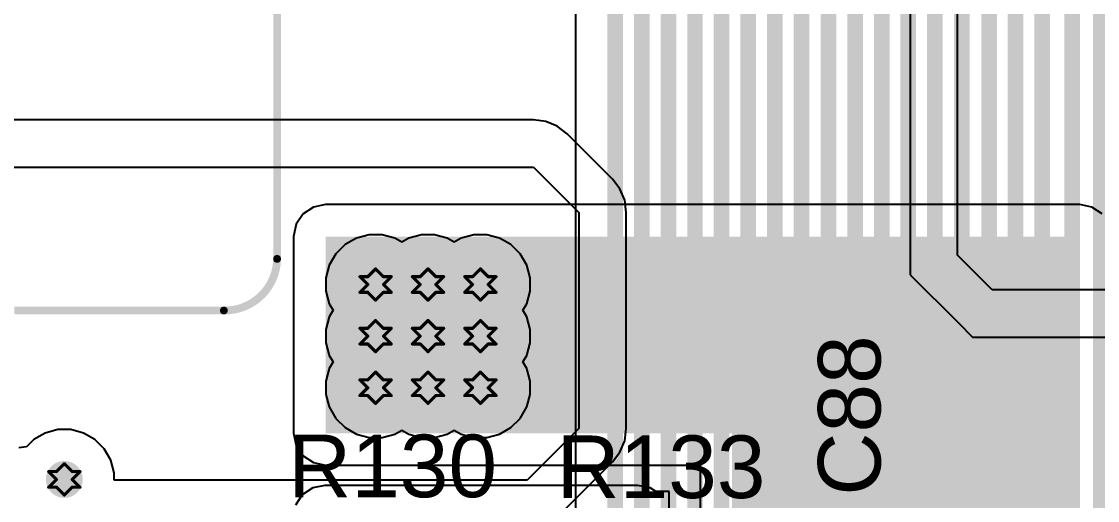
# Model space of a CAD drawing. Header units: inches. Extents: x -3 to 5437, y -3 to 5435.
# Drawn here: x 90.85 to 108.32, y 26.59 to 34.37 of the extents above; entities that cross this region are included whole.
import ezdxf

# ---------------------------------------------------------------- set-up
doc = ezdxf.new("R2010")
doc.units = ezdxf.units.IN
for name, color, linetype in [('Bottom Layer', 5, 'Continuous'), ('Bottom Solder', 6, 'Continuous'), ('Drill Drawing', 1, 'Continuous'), ('GND', 16, 'Continuous'), ('PWR', 76, 'Continuous'), ('Top Layer', 1, 'Continuous'), ('Top Overlay', 2, 'Continuous'), ('Top Solder', 216, 'Continuous'), ('Via Holes', 16, 'Continuous')]:
    doc.layers.add(name, color=color, linetype=linetype)
doc.styles.add('Arial', font='', dxfattribs={"height": 0.2})
doc.styles.get('Arial').set_extended_font_data('Arial')

# ---------------------------------------------------------------- blocks, each defined once
blk = doc.blocks.new('SLF12575T_221M1R3_PF_367')
at = {"layer": 'Top Overlay'}
for points in [[(-6.35, -2.057, 0.127, 0.127, 0), (-6.35, -5.461, 0.127, 0.127, 0)], [(-5.512, -6.325, 0.127, 0.127, -0.414214), (-6.35, -5.461, 0.127, 0.127, 0)], [(-5.512, -6.325, 0.127, 0.127, 0), (5.512, -6.325, 0.127, 0.127, 0)]]:
    blk.add_lwpolyline(points, format="xyseb", dxfattribs=at)
for points in [[(-6.382, -5.461, 0.0635, 0.0635, 1), (-6.318, -5.461, 0.0635, 0.0635, 1)], [(-6.382, -5.461, 0.0635, 0.0635, 1), (-6.318, -5.461, 0.0635, 0.0635, 1)], [(-5.544, -6.325, 0.0635, 0.0635, 1), (-5.48, -6.325, 0.0635, 0.0635, 1)], [(-5.544, -6.325, 0.0635, 0.0635, 1), (-5.48, -6.325, 0.0635, 0.0635, 1)]]:
    blk.add_lwpolyline(points, format="xyseb", close=True, dxfattribs=at)

msp = doc.modelspace()

# ---------------------------------------------------------------- hatches: boundary and pattern name
at = {"layer": 'Bottom Layer'}
h = msp.add_hatch(color=5, dxfattribs=at)
edge = h.paths.add_edge_path()
edge.add_arc((96.596, 30.099), 0.3, 0, 360)
h = msp.add_hatch(color=5, dxfattribs=at)
edge = h.paths.add_edge_path()
edge.add_arc((97.447, 30.099), 0.3, 0, 360)
h = msp.add_hatch(color=5, dxfattribs=at)
edge = h.paths.add_edge_path()
edge.add_arc((98.298, 30.099), 0.3, 0, 360)
h = msp.add_hatch(color=5, dxfattribs=at)
edge = h.paths.add_edge_path()
edge.add_arc((96.596, 29.261), 0.3, 0, 360)
h = msp.add_hatch(color=5, dxfattribs=at)
edge = h.paths.add_edge_path()
edge.add_arc((97.447, 29.261), 0.3, 0, 360)
h = msp.add_hatch(color=5, dxfattribs=at)
edge = h.paths.add_edge_path()
edge.add_arc((98.298, 29.261), 0.3, 0, 360)
h = msp.add_hatch(color=5, dxfattribs=at)
edge = h.paths.add_edge_path()
edge.add_arc((96.596, 28.423), 0.3, 0, 360)
h = msp.add_hatch(color=5, dxfattribs=at)
edge = h.paths.add_edge_path()
edge.add_arc((97.447, 28.423), 0.3, 0, 360)
h = msp.add_hatch(color=5, dxfattribs=at)
edge = h.paths.add_edge_path()
edge.add_arc((98.298, 28.423), 0.3, 0, 360)
h = msp.add_hatch(color=5, dxfattribs=at)
edge = h.paths.add_edge_path()
edge.add_arc((91.541, 26.935), 0.3, 0, 360)
at = {"layer": 'Bottom Solder'}
h = msp.add_hatch(color=6, dxfattribs=at)
edge = h.paths.add_edge_path()
edge.add_arc((96.596, 30.099), 0.15, 0, 360)
h = msp.add_hatch(color=6, dxfattribs=at)
edge = h.paths.add_edge_path()
edge.add_arc((97.447, 30.099), 0.15, 0, 360)
h = msp.add_hatch(color=6, dxfattribs=at)
edge = h.paths.add_edge_path()
edge.add_arc((98.298, 30.099), 0.15, 0, 360)
h = msp.add_hatch(color=6, dxfattribs=at)
edge = h.paths.add_edge_path()
edge.add_arc((96.596, 29.261), 0.15, 0, 360)
h = msp.add_hatch(color=6, dxfattribs=at)
edge = h.paths.add_edge_path()
edge.add_arc((97.447, 29.261), 0.15, 0, 360)
h = msp.add_hatch(color=6, dxfattribs=at)
edge = h.paths.add_edge_path()
edge.add_arc((98.298, 29.261), 0.15, 0, 360)
h = msp.add_hatch(color=6, dxfattribs=at)
edge = h.paths.add_edge_path()
edge.add_arc((96.596, 28.423), 0.15, 0, 360)
h = msp.add_hatch(color=6, dxfattribs=at)
edge = h.paths.add_edge_path()
edge.add_arc((97.447, 28.423), 0.15, 0, 360)
h = msp.add_hatch(color=6, dxfattribs=at)
edge = h.paths.add_edge_path()
edge.add_arc((98.298, 28.423), 0.15, 0, 360)
h = msp.add_hatch(color=6, dxfattribs=at)
edge = h.paths.add_edge_path()
edge.add_arc((91.541, 26.935), 0.15, 0, 360)
at = {"layer": 'GND'}
h = msp.add_hatch(color=16, dxfattribs=at)
edge = h.paths.add_edge_path()
edge.add_arc((96.596, 30.099), 0.3, 0, 360)
h = msp.add_hatch(color=16, dxfattribs=at)
edge = h.paths.add_edge_path()
edge.add_arc((97.447, 30.099), 0.3, 0, 360)
h = msp.add_hatch(color=16, dxfattribs=at)
edge = h.paths.add_edge_path()
edge.add_arc((98.298, 30.099), 0.3, 0, 360)
h = msp.add_hatch(color=16, dxfattribs=at)
edge = h.paths.add_edge_path()
edge.add_arc((96.596, 29.261), 0.3, 0, 360)
h = msp.add_hatch(color=16, dxfattribs=at)
edge = h.paths.add_edge_path()
edge.add_arc((97.447, 29.261), 0.3, 0, 360)
h = msp.add_hatch(color=16, dxfattribs=at)
edge = h.paths.add_edge_path()
edge.add_arc((98.298, 29.261), 0.3, 0, 360)
h = msp.add_hatch(color=16, dxfattribs=at)
edge = h.paths.add_edge_path()
edge.add_arc((96.596, 28.423), 0.3, 0, 360)
h = msp.add_hatch(color=16, dxfattribs=at)
edge = h.paths.add_edge_path()
edge.add_arc((97.447, 28.423), 0.3, 0, 360)
h = msp.add_hatch(color=16, dxfattribs=at)
edge = h.paths.add_edge_path()
edge.add_arc((98.298, 28.423), 0.3, 0, 360)
h = msp.add_hatch(color=16, dxfattribs=at)
edge = h.paths.add_edge_path()
edge.add_arc((91.541, 26.935), 0.3, 0, 360)
at = {"layer": 'PWR'}
h = msp.add_hatch(color=76, dxfattribs=at)
edge = h.paths.add_edge_path()
edge.add_arc((96.596, 30.099), 0.3, 0, 360)
h = msp.add_hatch(color=76, dxfattribs=at)
edge = h.paths.add_edge_path()
edge.add_arc((97.447, 30.099), 0.3, 0, 360)
h = msp.add_hatch(color=76, dxfattribs=at)
edge = h.paths.add_edge_path()
edge.add_arc((98.298, 30.099), 0.3, 0, 360)
h = msp.add_hatch(color=76, dxfattribs=at)
edge = h.paths.add_edge_path()
edge.add_arc((96.596, 29.261), 0.3, 0, 360)
h = msp.add_hatch(color=76, dxfattribs=at)
edge = h.paths.add_edge_path()
edge.add_arc((97.447, 29.261), 0.3, 0, 360)
h = msp.add_hatch(color=76, dxfattribs=at)
edge = h.paths.add_edge_path()
edge.add_arc((98.298, 29.261), 0.3, 0, 360)
h = msp.add_hatch(color=76, dxfattribs=at)
edge = h.paths.add_edge_path()
edge.add_arc((96.596, 28.423), 0.3, 0, 360)
h = msp.add_hatch(color=76, dxfattribs=at)
edge = h.paths.add_edge_path()
edge.add_arc((97.447, 28.423), 0.3, 0, 360)
h = msp.add_hatch(color=76, dxfattribs=at)
edge = h.paths.add_edge_path()
edge.add_arc((98.298, 28.423), 0.3, 0, 360)
h = msp.add_hatch(color=76, dxfattribs=at)
edge = h.paths.add_edge_path()
edge.add_arc((91.541, 26.935), 0.3, 0, 360)
at = {"layer": 'Top Layer'}
for points in [[(95.783, 27.685), (108.03, 27.685), (108.03, 30.878), (95.783, 30.878)], [(102.384, 21.901), (108.03, 21.901), (108.03, 30.878), (102.384, 30.878)]]:
    msp.add_hatch(color=1, dxfattribs=at).paths.add_polyline_path(points)
h = msp.add_hatch(color=1, dxfattribs=at)
edge = h.paths.add_edge_path()
edge.add_arc((96.596, 30.099), 0.3, 0, 360)
h = msp.add_hatch(color=1, dxfattribs=at)
edge = h.paths.add_edge_path()
edge.add_arc((97.447, 30.099), 0.3, 0, 360)
h = msp.add_hatch(color=1, dxfattribs=at)
edge = h.paths.add_edge_path()
edge.add_arc((98.298, 30.099), 0.3, 0, 360)
h = msp.add_hatch(color=1, dxfattribs=at)
edge = h.paths.add_edge_path()
edge.add_arc((96.596, 29.261), 0.3, 0, 360)
h = msp.add_hatch(color=1, dxfattribs=at)
edge = h.paths.add_edge_path()
edge.add_arc((97.447, 29.261), 0.3, 0, 360)
h = msp.add_hatch(color=1, dxfattribs=at)
edge = h.paths.add_edge_path()
edge.add_arc((98.298, 29.261), 0.3, 0, 360)
h = msp.add_hatch(color=1, dxfattribs=at)
edge = h.paths.add_edge_path()
edge.add_arc((96.596, 28.423), 0.3, 0, 360)
h = msp.add_hatch(color=1, dxfattribs=at)
edge = h.paths.add_edge_path()
edge.add_arc((97.447, 28.423), 0.3, 0, 360)
h = msp.add_hatch(color=1, dxfattribs=at)
edge = h.paths.add_edge_path()
edge.add_arc((98.298, 28.423), 0.3, 0, 360)
h = msp.add_hatch(color=1, dxfattribs=at)
edge = h.paths.add_edge_path()
edge.add_arc((91.541, 26.935), 0.3, 0, 360)
at = {"layer": 'Top Solder'}
h = msp.add_hatch(color=216, dxfattribs=at)
edge = h.paths.add_edge_path()
edge.add_arc((96.596, 30.099), 0.15, 0, 360)
h = msp.add_hatch(color=216, dxfattribs=at)
edge = h.paths.add_edge_path()
edge.add_arc((97.447, 30.099), 0.15, 0, 360)
h = msp.add_hatch(color=216, dxfattribs=at)
edge = h.paths.add_edge_path()
edge.add_arc((98.298, 30.099), 0.15, 0, 360)
h = msp.add_hatch(color=216, dxfattribs=at)
edge = h.paths.add_edge_path()
edge.add_arc((96.596, 29.261), 0.15, 0, 360)
h = msp.add_hatch(color=216, dxfattribs=at)
edge = h.paths.add_edge_path()
edge.add_arc((97.447, 29.261), 0.15, 0, 360)
h = msp.add_hatch(color=216, dxfattribs=at)
edge = h.paths.add_edge_path()
edge.add_arc((98.298, 29.261), 0.15, 0, 360)
h = msp.add_hatch(color=216, dxfattribs=at)
edge = h.paths.add_edge_path()
edge.add_arc((96.596, 28.423), 0.15, 0, 360)
h = msp.add_hatch(color=216, dxfattribs=at)
edge = h.paths.add_edge_path()
edge.add_arc((97.447, 28.423), 0.15, 0, 360)
h = msp.add_hatch(color=216, dxfattribs=at)
edge = h.paths.add_edge_path()
edge.add_arc((98.298, 28.423), 0.15, 0, 360)
h = msp.add_hatch(color=216, dxfattribs=at)
edge = h.paths.add_edge_path()
edge.add_arc((91.541, 26.935), 0.15, 0, 360)
at = {"layer": 'Via Holes'}
h = msp.add_hatch(color=7, dxfattribs=at)
edge = h.paths.add_edge_path()
edge.add_arc((96.596, 30.099), 0.15, 0, 360)
h = msp.add_hatch(color=7, dxfattribs=at)
edge = h.paths.add_edge_path()
edge.add_arc((97.447, 30.099), 0.15, 0, 360)
h = msp.add_hatch(color=7, dxfattribs=at)
edge = h.paths.add_edge_path()
edge.add_arc((98.298, 30.099), 0.15, 0, 360)
h = msp.add_hatch(color=7, dxfattribs=at)
edge = h.paths.add_edge_path()
edge.add_arc((96.596, 29.261), 0.15, 0, 360)
h = msp.add_hatch(color=7, dxfattribs=at)
edge = h.paths.add_edge_path()
edge.add_arc((97.447, 29.261), 0.15, 0, 360)
h = msp.add_hatch(color=7, dxfattribs=at)
edge = h.paths.add_edge_path()
edge.add_arc((98.298, 29.261), 0.15, 0, 360)
h = msp.add_hatch(color=7, dxfattribs=at)
edge = h.paths.add_edge_path()
edge.add_arc((96.596, 28.423), 0.15, 0, 360)
h = msp.add_hatch(color=7, dxfattribs=at)
edge = h.paths.add_edge_path()
edge.add_arc((97.447, 28.423), 0.15, 0, 360)
h = msp.add_hatch(color=7, dxfattribs=at)
edge = h.paths.add_edge_path()
edge.add_arc((98.298, 28.423), 0.15, 0, 360)
h = msp.add_hatch(color=7, dxfattribs=at)
edge = h.paths.add_edge_path()
edge.add_arc((91.541, 26.935), 0.15, 0, 360)

# ---------------------------------------------------------------- linework, layer by layer
at = {"layer": 'Bottom Layer'}
for p, q in [((99.84, 52.999), (99.84, 22.433)), ((96.284, 30.852), (96.1, 30.746)), ((96.49, 30.907), (96.284, 30.852)), ((96.703, 30.907), (96.49, 30.907)), ((96.908, 30.852), (96.703, 30.907)), ((97.022, 30.786), (96.908, 30.852)), ((97.135, 30.852), (97.022, 30.786)), ((97.341, 30.907), (97.135, 30.852)), ((97.553, 30.907), (97.341, 30.907)), ((97.759, 30.852), (97.553, 30.907)), ((97.873, 30.786), (97.759, 30.852)), ((97.986, 30.852), (97.873, 30.786)), ((98.192, 30.907), (97.986, 30.852)), ((98.404, 30.907), (98.192, 30.907)), ((98.61, 30.852), (98.404, 30.907)), ((98.794, 30.746), (98.61, 30.852)), ((95.95, 30.595), (95.843, 30.411)), ((96.1, 30.746), (95.95, 30.595)), ((98.945, 30.595), (98.794, 30.746)), ((99.051, 30.411), (98.945, 30.595)), ((95.843, 30.411), (95.788, 30.205)), ((99.106, 30.205), (99.051, 30.411)), ((95.788, 30.205), (95.788, 29.993)), ((99.106, 29.993), (99.106, 30.205)), ((95.788, 29.993), (95.843, 29.787)), ((99.051, 29.787), (99.106, 29.993)), ((95.843, 29.787), (95.905, 29.68)), ((98.989, 29.68), (99.051, 29.787)), ((95.843, 29.573), (95.788, 29.367)), ((95.905, 29.68), (95.843, 29.573)), ((99.051, 29.573), (98.989, 29.68)), ((99.106, 29.367), (99.051, 29.573)), ((95.788, 29.367), (95.788, 29.154)), ((99.106, 29.154), (99.106, 29.367)), ((95.788, 29.154), (95.843, 28.949)), ((99.051, 28.949), (99.106, 29.154)), ((95.843, 28.949), (95.905, 28.842)), ((95.905, 28.842), (95.843, 28.734)), ((98.989, 28.842), (99.051, 28.949)), ((99.051, 28.734), (98.989, 28.842)), ((95.843, 28.734), (95.788, 28.529)), ((99.106, 28.529), (99.051, 28.734)), ((95.788, 28.529), (95.788, 28.316)), ((99.106, 28.316), (99.106, 28.529)), ((95.788, 28.316), (95.843, 28.111)), ((99.051, 28.111), (99.106, 28.316)), ((95.843, 28.111), (95.95, 27.926)), ((98.945, 27.926), (99.051, 28.111)), ((95.95, 27.926), (96.1, 27.776)), ((98.794, 27.776), (98.945, 27.926)), ((96.1, 27.776), (96.284, 27.67)), ((96.284, 27.67), (96.49, 27.615)), ((96.49, 27.615), (96.703, 27.615)), ((96.703, 27.615), (96.908, 27.67)), ((96.908, 27.67), (97.022, 27.735)), ((97.022, 27.735), (97.135, 27.67)), ((97.135, 27.67), (97.341, 27.615)), ((97.341, 27.615), (97.553, 27.615)), ((97.553, 27.615), (97.759, 27.67)), ((97.759, 27.67), (97.873, 27.735)), ((97.873, 27.735), (97.986, 27.67)), ((97.986, 27.67), (98.192, 27.615)), ((98.192, 27.615), (98.404, 27.615)), ((98.404, 27.615), (98.61, 27.67)), ((98.61, 27.67), (98.794, 27.776))]:
    msp.add_line(p, q, dxfattribs=at)
for points in [[(106.99, 9.408, 0.254, 0.254, 0), (106.99, 69.903, 0.254, 0.254, 0)], [(106.559, 9.663, 0.254, 0.254, 0), (106.559, 68.887, 0.254, 0.254, 0)], [(106.118, 9.89, 0.254, 0.254, 0), (106.118, 67.728, 0.254, 0.254, 0)], [(105.679, 13.262, 0.254, 0.254, 0), (105.679, 66.576, 0.254, 0.254, 0)], [(105.247, 13.441, 0.254, 0.254, 0), (105.247, 65.569, 0.254, 0.254, 0)], [(104.815, 13.62, 0.254, 0.254, 0), (104.815, 62.924, 0.254, 0.254, 0)], [(104.383, 13.799, 0.254, 0.254, 0), (104.383, 60.381, 0.254, 0.254, 0)], [(107.422, 9.178, 0.254, 0.254, 0), (107.422, 60.251, 0.254, 0.254, 0)], [(103.951, 13.978, 0.254, 0.254, 0), (103.951, 59.685, 0.254, 0.254, 0)], [(103.511, 14.147, 0.254, 0.254, 0), (103.511, 59.051, 0.254, 0.254, 0)], [(103.079, 14.326, 0.254, 0.254, 0), (103.079, 54.371, 0.254, 0.254, 0)], [(102.647, 14.505, 0.254, 0.254, 0), (102.647, 54.192, 0.254, 0.254, 0)], [(102.215, 14.684, 0.254, 0.254, 0), (102.215, 54.014, 0.254, 0.254, 0)], [(101.783, 14.863, 0.254, 0.254, 0), (101.783, 53.835, 0.254, 0.254, 0)], [(101.352, 15.042, 0.254, 0.254, 0), (101.352, 53.625, 0.254, 0.254, 0)], [(100.92, 15.221, 0.254, 0.254, 0), (100.92, 53.446, 0.254, 0.254, 0)], [(100.488, 15.457, 0.254, 0.254, 0), (100.488, 53.267, 0.254, 0.254, 0)], [(107.906, 9.026, 0.254, 0.254, 0), (107.906, 52.604, 0.254, 0.254, 0)], [(108.375, 8.84, 0.254, 0.254, 0), (108.375, 52.106, 0.254, 0.254, 0)]]:
    msp.add_lwpolyline(points, format="xyseb", dxfattribs=at)
at = {"layer": 'Drill Drawing'}
for points in [[(96.342, 30.226, 0.0508, 0.0508, 0), (96.469, 30.099, 0.0508, 0.0508, 0)], [(96.342, 30.226, 0.0508, 0.0508, 0), (96.469, 30.226, 0.0508, 0.0508, 0)], [(96.469, 30.226, 0.0508, 0.0508, 0), (96.596, 30.353, 0.0508, 0.0508, 0)], [(96.596, 30.353, 0.0508, 0.0508, 0), (96.723, 30.226, 0.0508, 0.0508, 0)], [(96.723, 30.226, 0.0508, 0.0508, 0), (96.85, 30.226, 0.0508, 0.0508, 0)], [(96.723, 30.099, 0.0508, 0.0508, 0), (96.85, 30.226, 0.0508, 0.0508, 0)], [(97.193, 30.226, 0.0508, 0.0508, 0), (97.32, 30.099, 0.0508, 0.0508, 0)], [(97.193, 30.226, 0.0508, 0.0508, 0), (97.32, 30.226, 0.0508, 0.0508, 0)], [(97.32, 30.226, 0.0508, 0.0508, 0), (97.447, 30.353, 0.0508, 0.0508, 0)], [(97.447, 30.353, 0.0508, 0.0508, 0), (97.574, 30.226, 0.0508, 0.0508, 0)], [(97.574, 30.226, 0.0508, 0.0508, 0), (97.701, 30.226, 0.0508, 0.0508, 0)], [(97.574, 30.099, 0.0508, 0.0508, 0), (97.701, 30.226, 0.0508, 0.0508, 0)], [(98.044, 30.226, 0.0508, 0.0508, 0), (98.171, 30.099, 0.0508, 0.0508, 0)], [(98.044, 30.226, 0.0508, 0.0508, 0), (98.171, 30.226, 0.0508, 0.0508, 0)], [(98.171, 30.226, 0.0508, 0.0508, 0), (98.298, 30.353, 0.0508, 0.0508, 0)], [(98.298, 30.353, 0.0508, 0.0508, 0), (98.425, 30.226, 0.0508, 0.0508, 0)], [(98.425, 30.226, 0.0508, 0.0508, 0), (98.552, 30.226, 0.0508, 0.0508, 0)], [(98.425, 30.099, 0.0508, 0.0508, 0), (98.552, 30.226, 0.0508, 0.0508, 0)], [(96.342, 29.972, 0.0508, 0.0508, 0), (96.469, 30.099, 0.0508, 0.0508, 0)], [(96.723, 30.099, 0.0508, 0.0508, 0), (96.85, 29.972, 0.0508, 0.0508, 0)], [(97.193, 29.972, 0.0508, 0.0508, 0), (97.32, 30.099, 0.0508, 0.0508, 0)], [(97.574, 30.099, 0.0508, 0.0508, 0), (97.701, 29.972, 0.0508, 0.0508, 0)], [(98.044, 29.972, 0.0508, 0.0508, 0), (98.171, 30.099, 0.0508, 0.0508, 0)], [(98.425, 30.099, 0.0508, 0.0508, 0), (98.552, 29.972, 0.0508, 0.0508, 0)], [(96.342, 29.972, 0.0508, 0.0508, 0), (96.469, 29.972, 0.0508, 0.0508, 0)], [(96.469, 29.972, 0.0508, 0.0508, 0), (96.596, 29.845, 0.0508, 0.0508, 0)], [(96.596, 29.845, 0.0508, 0.0508, 0), (96.723, 29.972, 0.0508, 0.0508, 0)], [(96.723, 29.972, 0.0508, 0.0508, 0), (96.85, 29.972, 0.0508, 0.0508, 0)], [(97.193, 29.972, 0.0508, 0.0508, 0), (97.32, 29.972, 0.0508, 0.0508, 0)], [(97.32, 29.972, 0.0508, 0.0508, 0), (97.447, 29.845, 0.0508, 0.0508, 0)], [(97.447, 29.845, 0.0508, 0.0508, 0), (97.574, 29.972, 0.0508, 0.0508, 0)], [(97.574, 29.972, 0.0508, 0.0508, 0), (97.701, 29.972, 0.0508, 0.0508, 0)], [(98.044, 29.972, 0.0508, 0.0508, 0), (98.171, 29.972, 0.0508, 0.0508, 0)], [(98.171, 29.972, 0.0508, 0.0508, 0), (98.298, 29.845, 0.0508, 0.0508, 0)], [(98.298, 29.845, 0.0508, 0.0508, 0), (98.425, 29.972, 0.0508, 0.0508, 0)], [(98.425, 29.972, 0.0508, 0.0508, 0), (98.552, 29.972, 0.0508, 0.0508, 0)], [(96.469, 29.388, 0.0508, 0.0508, 0), (96.596, 29.515, 0.0508, 0.0508, 0)], [(96.596, 29.515, 0.0508, 0.0508, 0), (96.723, 29.388, 0.0508, 0.0508, 0)], [(97.32, 29.388, 0.0508, 0.0508, 0), (97.447, 29.515, 0.0508, 0.0508, 0)], [(97.447, 29.515, 0.0508, 0.0508, 0), (97.574, 29.388, 0.0508, 0.0508, 0)], [(98.171, 29.388, 0.0508, 0.0508, 0), (98.298, 29.515, 0.0508, 0.0508, 0)], [(98.298, 29.515, 0.0508, 0.0508, 0), (98.425, 29.388, 0.0508, 0.0508, 0)], [(96.342, 29.388, 0.0508, 0.0508, 0), (96.469, 29.261, 0.0508, 0.0508, 0)], [(96.342, 29.388, 0.0508, 0.0508, 0), (96.469, 29.388, 0.0508, 0.0508, 0)], [(96.723, 29.388, 0.0508, 0.0508, 0), (96.85, 29.388, 0.0508, 0.0508, 0)], [(96.723, 29.261, 0.0508, 0.0508, 0), (96.85, 29.388, 0.0508, 0.0508, 0)], [(97.193, 29.388, 0.0508, 0.0508, 0), (97.32, 29.261, 0.0508, 0.0508, 0)], [(97.193, 29.388, 0.0508, 0.0508, 0), (97.32, 29.388, 0.0508, 0.0508, 0)], [(97.574, 29.388, 0.0508, 0.0508, 0), (97.701, 29.388, 0.0508, 0.0508, 0)], [(97.574, 29.261, 0.0508, 0.0508, 0), (97.701, 29.388, 0.0508, 0.0508, 0)], [(98.044, 29.388, 0.0508, 0.0508, 0), (98.171, 29.261, 0.0508, 0.0508, 0)], [(98.044, 29.388, 0.0508, 0.0508, 0), (98.171, 29.388, 0.0508, 0.0508, 0)], [(98.425, 29.388, 0.0508, 0.0508, 0), (98.552, 29.388, 0.0508, 0.0508, 0)], [(98.425, 29.261, 0.0508, 0.0508, 0), (98.552, 29.388, 0.0508, 0.0508, 0)], [(96.342, 29.134, 0.0508, 0.0508, 0), (96.469, 29.261, 0.0508, 0.0508, 0)], [(96.723, 29.261, 0.0508, 0.0508, 0), (96.85, 29.134, 0.0508, 0.0508, 0)], [(97.193, 29.134, 0.0508, 0.0508, 0), (97.32, 29.261, 0.0508, 0.0508, 0)], [(97.574, 29.261, 0.0508, 0.0508, 0), (97.701, 29.134, 0.0508, 0.0508, 0)], [(98.044, 29.134, 0.0508, 0.0508, 0), (98.171, 29.261, 0.0508, 0.0508, 0)], [(98.425, 29.261, 0.0508, 0.0508, 0), (98.552, 29.134, 0.0508, 0.0508, 0)], [(96.342, 29.134, 0.0508, 0.0508, 0), (96.469, 29.134, 0.0508, 0.0508, 0)], [(96.469, 29.134, 0.0508, 0.0508, 0), (96.596, 29.007, 0.0508, 0.0508, 0)], [(96.596, 29.007, 0.0508, 0.0508, 0), (96.723, 29.134, 0.0508, 0.0508, 0)], [(96.723, 29.134, 0.0508, 0.0508, 0), (96.85, 29.134, 0.0508, 0.0508, 0)], [(97.193, 29.134, 0.0508, 0.0508, 0), (97.32, 29.134, 0.0508, 0.0508, 0)], [(97.32, 29.134, 0.0508, 0.0508, 0), (97.447, 29.007, 0.0508, 0.0508, 0)], [(97.447, 29.007, 0.0508, 0.0508, 0), (97.574, 29.134, 0.0508, 0.0508, 0)], [(97.574, 29.134, 0.0508, 0.0508, 0), (97.701, 29.134, 0.0508, 0.0508, 0)], [(98.044, 29.134, 0.0508, 0.0508, 0), (98.171, 29.134, 0.0508, 0.0508, 0)], [(98.171, 29.134, 0.0508, 0.0508, 0), (98.298, 29.007, 0.0508, 0.0508, 0)], [(98.298, 29.007, 0.0508, 0.0508, 0), (98.425, 29.134, 0.0508, 0.0508, 0)], [(98.425, 29.134, 0.0508, 0.0508, 0), (98.552, 29.134, 0.0508, 0.0508, 0)], [(96.469, 28.55, 0.0508, 0.0508, 0), (96.596, 28.677, 0.0508, 0.0508, 0)], [(96.596, 28.677, 0.0508, 0.0508, 0), (96.723, 28.55, 0.0508, 0.0508, 0)], [(97.32, 28.55, 0.0508, 0.0508, 0), (97.447, 28.677, 0.0508, 0.0508, 0)], [(97.447, 28.677, 0.0508, 0.0508, 0), (97.574, 28.55, 0.0508, 0.0508, 0)], [(98.171, 28.55, 0.0508, 0.0508, 0), (98.298, 28.677, 0.0508, 0.0508, 0)], [(98.298, 28.677, 0.0508, 0.0508, 0), (98.425, 28.55, 0.0508, 0.0508, 0)], [(96.342, 28.55, 0.0508, 0.0508, 0), (96.469, 28.423, 0.0508, 0.0508, 0)], [(96.342, 28.55, 0.0508, 0.0508, 0), (96.469, 28.55, 0.0508, 0.0508, 0)], [(96.723, 28.55, 0.0508, 0.0508, 0), (96.85, 28.55, 0.0508, 0.0508, 0)], [(96.723, 28.423, 0.0508, 0.0508, 0), (96.85, 28.55, 0.0508, 0.0508, 0)], [(97.193, 28.55, 0.0508, 0.0508, 0), (97.32, 28.423, 0.0508, 0.0508, 0)], [(97.193, 28.55, 0.0508, 0.0508, 0), (97.32, 28.55, 0.0508, 0.0508, 0)], [(97.574, 28.55, 0.0508, 0.0508, 0), (97.701, 28.55, 0.0508, 0.0508, 0)], [(97.574, 28.423, 0.0508, 0.0508, 0), (97.701, 28.55, 0.0508, 0.0508, 0)], [(98.044, 28.55, 0.0508, 0.0508, 0), (98.171, 28.423, 0.0508, 0.0508, 0)], [(98.044, 28.55, 0.0508, 0.0508, 0), (98.171, 28.55, 0.0508, 0.0508, 0)], [(98.425, 28.55, 0.0508, 0.0508, 0), (98.552, 28.55, 0.0508, 0.0508, 0)], [(98.425, 28.423, 0.0508, 0.0508, 0), (98.552, 28.55, 0.0508, 0.0508, 0)], [(96.342, 28.296, 0.0508, 0.0508, 0), (96.469, 28.423, 0.0508, 0.0508, 0)], [(96.342, 28.296, 0.0508, 0.0508, 0), (96.469, 28.296, 0.0508, 0.0508, 0)], [(96.469, 28.296, 0.0508, 0.0508, 0), (96.596, 28.169, 0.0508, 0.0508, 0)], [(96.596, 28.169, 0.0508, 0.0508, 0), (96.723, 28.296, 0.0508, 0.0508, 0)], [(96.723, 28.423, 0.0508, 0.0508, 0), (96.85, 28.296, 0.0508, 0.0508, 0)], [(96.723, 28.296, 0.0508, 0.0508, 0), (96.85, 28.296, 0.0508, 0.0508, 0)], [(97.193, 28.296, 0.0508, 0.0508, 0), (97.32, 28.423, 0.0508, 0.0508, 0)], [(97.193, 28.296, 0.0508, 0.0508, 0), (97.32, 28.296, 0.0508, 0.0508, 0)], [(97.32, 28.296, 0.0508, 0.0508, 0), (97.447, 28.169, 0.0508, 0.0508, 0)], [(97.447, 28.169, 0.0508, 0.0508, 0), (97.574, 28.296, 0.0508, 0.0508, 0)], [(97.574, 28.423, 0.0508, 0.0508, 0), (97.701, 28.296, 0.0508, 0.0508, 0)], [(97.574, 28.296, 0.0508, 0.0508, 0), (97.701, 28.296, 0.0508, 0.0508, 0)], [(98.044, 28.296, 0.0508, 0.0508, 0), (98.171, 28.423, 0.0508, 0.0508, 0)], [(98.044, 28.296, 0.0508, 0.0508, 0), (98.171, 28.296, 0.0508, 0.0508, 0)], [(98.171, 28.296, 0.0508, 0.0508, 0), (98.298, 28.169, 0.0508, 0.0508, 0)], [(98.298, 28.169, 0.0508, 0.0508, 0), (98.425, 28.296, 0.0508, 0.0508, 0)], [(98.425, 28.423, 0.0508, 0.0508, 0), (98.552, 28.296, 0.0508, 0.0508, 0)], [(98.425, 28.296, 0.0508, 0.0508, 0), (98.552, 28.296, 0.0508, 0.0508, 0)], [(91.287, 27.062, 0.0508, 0.0508, 0), (91.414, 26.935, 0.0508, 0.0508, 0)], [(91.287, 27.062, 0.0508, 0.0508, 0), (91.414, 27.062, 0.0508, 0.0508, 0)], [(91.414, 27.062, 0.0508, 0.0508, 0), (91.541, 27.189, 0.0508, 0.0508, 0)], [(91.541, 27.189, 0.0508, 0.0508, 0), (91.668, 27.062, 0.0508, 0.0508, 0)], [(91.668, 27.062, 0.0508, 0.0508, 0), (91.795, 27.062, 0.0508, 0.0508, 0)], [(91.668, 26.935, 0.0508, 0.0508, 0), (91.795, 27.062, 0.0508, 0.0508, 0)], [(91.287, 26.808, 0.0508, 0.0508, 0), (91.414, 26.935, 0.0508, 0.0508, 0)], [(91.668, 26.935, 0.0508, 0.0508, 0), (91.795, 26.808, 0.0508, 0.0508, 0)], [(91.287, 26.808, 0.0508, 0.0508, 0), (91.414, 26.808, 0.0508, 0.0508, 0)], [(91.414, 26.808, 0.0508, 0.0508, 0), (91.541, 26.681, 0.0508, 0.0508, 0)], [(91.541, 26.681, 0.0508, 0.0508, 0), (91.668, 26.808, 0.0508, 0.0508, 0)], [(91.668, 26.808, 0.0508, 0.0508, 0), (91.795, 26.808, 0.0508, 0.0508, 0)]]:
    msp.add_lwpolyline(points, format="xyseb", dxfattribs=at)
for points in [[(96.329, 30.226, 0.0254, 0.0254, 1), (96.355, 30.226, 0.0254, 0.0254, 1)], [(96.329, 30.226, 0.0254, 0.0254, 1), (96.355, 30.226, 0.0254, 0.0254, 1)], [(96.456, 30.226, 0.0254, 0.0254, 1), (96.482, 30.226, 0.0254, 0.0254, 1)], [(96.456, 30.226, 0.0254, 0.0254, 1), (96.482, 30.226, 0.0254, 0.0254, 1)], [(96.584, 30.353, 0.0254, 0.0254, 1), (96.609, 30.353, 0.0254, 0.0254, 1)], [(96.584, 30.353, 0.0254, 0.0254, 1), (96.609, 30.353, 0.0254, 0.0254, 1)], [(96.71, 30.226, 0.0254, 0.0254, 1), (96.736, 30.226, 0.0254, 0.0254, 1)], [(96.71, 30.226, 0.0254, 0.0254, 1), (96.736, 30.226, 0.0254, 0.0254, 1)], [(96.837, 30.226, 0.0254, 0.0254, 1), (96.863, 30.226, 0.0254, 0.0254, 1)], [(96.837, 30.226, 0.0254, 0.0254, 1), (96.863, 30.226, 0.0254, 0.0254, 1)], [(97.18, 30.226, 0.0254, 0.0254, 1), (97.206, 30.226, 0.0254, 0.0254, 1)], [(97.18, 30.226, 0.0254, 0.0254, 1), (97.206, 30.226, 0.0254, 0.0254, 1)], [(97.307, 30.226, 0.0254, 0.0254, 1), (97.333, 30.226, 0.0254, 0.0254, 1)], [(97.307, 30.226, 0.0254, 0.0254, 1), (97.333, 30.226, 0.0254, 0.0254, 1)], [(97.434, 30.353, 0.0254, 0.0254, 1), (97.46, 30.353, 0.0254, 0.0254, 1)], [(97.434, 30.353, 0.0254, 0.0254, 1), (97.46, 30.353, 0.0254, 0.0254, 1)], [(97.561, 30.226, 0.0254, 0.0254, 1), (97.587, 30.226, 0.0254, 0.0254, 1)], [(97.561, 30.226, 0.0254, 0.0254, 1), (97.587, 30.226, 0.0254, 0.0254, 1)], [(97.688, 30.226, 0.0254, 0.0254, 1), (97.714, 30.226, 0.0254, 0.0254, 1)], [(97.688, 30.226, 0.0254, 0.0254, 1), (97.714, 30.226, 0.0254, 0.0254, 1)], [(98.031, 30.226, 0.0254, 0.0254, 1), (98.057, 30.226, 0.0254, 0.0254, 1)], [(98.031, 30.226, 0.0254, 0.0254, 1), (98.057, 30.226, 0.0254, 0.0254, 1)], [(98.158, 30.226, 0.0254, 0.0254, 1), (98.184, 30.226, 0.0254, 0.0254, 1)], [(98.158, 30.226, 0.0254, 0.0254, 1), (98.184, 30.226, 0.0254, 0.0254, 1)], [(98.285, 30.353, 0.0254, 0.0254, 1), (98.311, 30.353, 0.0254, 0.0254, 1)], [(98.285, 30.353, 0.0254, 0.0254, 1), (98.311, 30.353, 0.0254, 0.0254, 1)], [(98.412, 30.226, 0.0254, 0.0254, 1), (98.438, 30.226, 0.0254, 0.0254, 1)], [(98.412, 30.226, 0.0254, 0.0254, 1), (98.438, 30.226, 0.0254, 0.0254, 1)], [(98.539, 30.226, 0.0254, 0.0254, 1), (98.565, 30.226, 0.0254, 0.0254, 1)], [(98.539, 30.226, 0.0254, 0.0254, 1), (98.565, 30.226, 0.0254, 0.0254, 1)], [(96.456, 30.099, 0.0254, 0.0254, 1), (96.482, 30.099, 0.0254, 0.0254, 1)], [(96.456, 30.099, 0.0254, 0.0254, 1), (96.482, 30.099, 0.0254, 0.0254, 1)], [(96.71, 30.099, 0.0254, 0.0254, 1), (96.736, 30.099, 0.0254, 0.0254, 1)], [(96.71, 30.099, 0.0254, 0.0254, 1), (96.736, 30.099, 0.0254, 0.0254, 1)], [(97.307, 30.099, 0.0254, 0.0254, 1), (97.333, 30.099, 0.0254, 0.0254, 1)], [(97.307, 30.099, 0.0254, 0.0254, 1), (97.333, 30.099, 0.0254, 0.0254, 1)], [(97.561, 30.099, 0.0254, 0.0254, 1), (97.587, 30.099, 0.0254, 0.0254, 1)], [(97.561, 30.099, 0.0254, 0.0254, 1), (97.587, 30.099, 0.0254, 0.0254, 1)], [(98.158, 30.099, 0.0254, 0.0254, 1), (98.184, 30.099, 0.0254, 0.0254, 1)], [(98.158, 30.099, 0.0254, 0.0254, 1), (98.184, 30.099, 0.0254, 0.0254, 1)], [(98.412, 30.099, 0.0254, 0.0254, 1), (98.438, 30.099, 0.0254, 0.0254, 1)], [(98.412, 30.099, 0.0254, 0.0254, 1), (98.438, 30.099, 0.0254, 0.0254, 1)], [(96.329, 29.972, 0.0254, 0.0254, 1), (96.355, 29.972, 0.0254, 0.0254, 1)], [(96.329, 29.972, 0.0254, 0.0254, 1), (96.355, 29.972, 0.0254, 0.0254, 1)], [(96.456, 29.972, 0.0254, 0.0254, 1), (96.482, 29.972, 0.0254, 0.0254, 1)], [(96.456, 29.972, 0.0254, 0.0254, 1), (96.482, 29.972, 0.0254, 0.0254, 1)], [(96.71, 29.972, 0.0254, 0.0254, 1), (96.736, 29.972, 0.0254, 0.0254, 1)], [(96.71, 29.972, 0.0254, 0.0254, 1), (96.736, 29.972, 0.0254, 0.0254, 1)], [(96.837, 29.972, 0.0254, 0.0254, 1), (96.863, 29.972, 0.0254, 0.0254, 1)], [(96.837, 29.972, 0.0254, 0.0254, 1), (96.863, 29.972, 0.0254, 0.0254, 1)], [(97.18, 29.972, 0.0254, 0.0254, 1), (97.206, 29.972, 0.0254, 0.0254, 1)], [(97.18, 29.972, 0.0254, 0.0254, 1), (97.206, 29.972, 0.0254, 0.0254, 1)], [(97.307, 29.972, 0.0254, 0.0254, 1), (97.333, 29.972, 0.0254, 0.0254, 1)], [(97.307, 29.972, 0.0254, 0.0254, 1), (97.333, 29.972, 0.0254, 0.0254, 1)], [(97.561, 29.972, 0.0254, 0.0254, 1), (97.587, 29.972, 0.0254, 0.0254, 1)], [(97.561, 29.972, 0.0254, 0.0254, 1), (97.587, 29.972, 0.0254, 0.0254, 1)], [(97.688, 29.972, 0.0254, 0.0254, 1), (97.714, 29.972, 0.0254, 0.0254, 1)], [(97.688, 29.972, 0.0254, 0.0254, 1), (97.714, 29.972, 0.0254, 0.0254, 1)], [(98.031, 29.972, 0.0254, 0.0254, 1), (98.057, 29.972, 0.0254, 0.0254, 1)], [(98.031, 29.972, 0.0254, 0.0254, 1), (98.057, 29.972, 0.0254, 0.0254, 1)], [(98.158, 29.972, 0.0254, 0.0254, 1), (98.184, 29.972, 0.0254, 0.0254, 1)], [(98.158, 29.972, 0.0254, 0.0254, 1), (98.184, 29.972, 0.0254, 0.0254, 1)], [(98.412, 29.972, 0.0254, 0.0254, 1), (98.438, 29.972, 0.0254, 0.0254, 1)], [(98.412, 29.972, 0.0254, 0.0254, 1), (98.438, 29.972, 0.0254, 0.0254, 1)], [(98.539, 29.972, 0.0254, 0.0254, 1), (98.565, 29.972, 0.0254, 0.0254, 1)], [(98.539, 29.972, 0.0254, 0.0254, 1), (98.565, 29.972, 0.0254, 0.0254, 1)], [(96.584, 29.845, 0.0254, 0.0254, 1), (96.609, 29.845, 0.0254, 0.0254, 1)], [(96.584, 29.845, 0.0254, 0.0254, 1), (96.609, 29.845, 0.0254, 0.0254, 1)], [(97.434, 29.845, 0.0254, 0.0254, 1), (97.46, 29.845, 0.0254, 0.0254, 1)], [(97.434, 29.845, 0.0254, 0.0254, 1), (97.46, 29.845, 0.0254, 0.0254, 1)], [(98.285, 29.845, 0.0254, 0.0254, 1), (98.311, 29.845, 0.0254, 0.0254, 1)], [(98.285, 29.845, 0.0254, 0.0254, 1), (98.311, 29.845, 0.0254, 0.0254, 1)], [(96.584, 29.515, 0.0254, 0.0254, 1), (96.609, 29.515, 0.0254, 0.0254, 1)], [(96.584, 29.515, 0.0254, 0.0254, 1), (96.609, 29.515, 0.0254, 0.0254, 1)], [(97.434, 29.515, 0.0254, 0.0254, 1), (97.46, 29.515, 0.0254, 0.0254, 1)], [(97.434, 29.515, 0.0254, 0.0254, 1), (97.46, 29.515, 0.0254, 0.0254, 1)], [(98.285, 29.515, 0.0254, 0.0254, 1), (98.311, 29.515, 0.0254, 0.0254, 1)], [(98.285, 29.515, 0.0254, 0.0254, 1), (98.311, 29.515, 0.0254, 0.0254, 1)], [(96.329, 29.388, 0.0254, 0.0254, 1), (96.355, 29.388, 0.0254, 0.0254, 1)], [(96.329, 29.388, 0.0254, 0.0254, 1), (96.355, 29.388, 0.0254, 0.0254, 1)], [(96.456, 29.388, 0.0254, 0.0254, 1), (96.482, 29.388, 0.0254, 0.0254, 1)], [(96.456, 29.388, 0.0254, 0.0254, 1), (96.482, 29.388, 0.0254, 0.0254, 1)], [(96.71, 29.388, 0.0254, 0.0254, 1), (96.736, 29.388, 0.0254, 0.0254, 1)], [(96.71, 29.388, 0.0254, 0.0254, 1), (96.736, 29.388, 0.0254, 0.0254, 1)], [(96.837, 29.388, 0.0254, 0.0254, 1), (96.863, 29.388, 0.0254, 0.0254, 1)], [(96.837, 29.388, 0.0254, 0.0254, 1), (96.863, 29.388, 0.0254, 0.0254, 1)], [(97.18, 29.388, 0.0254, 0.0254, 1), (97.206, 29.388, 0.0254, 0.0254, 1)], [(97.18, 29.388, 0.0254, 0.0254, 1), (97.206, 29.388, 0.0254, 0.0254, 1)], [(97.307, 29.388, 0.0254, 0.0254, 1), (97.333, 29.388, 0.0254, 0.0254, 1)], [(97.307, 29.388, 0.0254, 0.0254, 1), (97.333, 29.388, 0.0254, 0.0254, 1)], [(97.561, 29.388, 0.0254, 0.0254, 1), (97.587, 29.388, 0.0254, 0.0254, 1)], [(97.561, 29.388, 0.0254, 0.0254, 1), (97.587, 29.388, 0.0254, 0.0254, 1)], [(97.688, 29.388, 0.0254, 0.0254, 1), (97.714, 29.388, 0.0254, 0.0254, 1)], [(97.688, 29.388, 0.0254, 0.0254, 1), (97.714, 29.388, 0.0254, 0.0254, 1)], [(98.031, 29.388, 0.0254, 0.0254, 1), (98.057, 29.388, 0.0254, 0.0254, 1)], [(98.031, 29.388, 0.0254, 0.0254, 1), (98.057, 29.388, 0.0254, 0.0254, 1)], [(98.158, 29.388, 0.0254, 0.0254, 1), (98.184, 29.388, 0.0254, 0.0254, 1)], [(98.158, 29.388, 0.0254, 0.0254, 1), (98.184, 29.388, 0.0254, 0.0254, 1)], [(98.412, 29.388, 0.0254, 0.0254, 1), (98.438, 29.388, 0.0254, 0.0254, 1)], [(98.412, 29.388, 0.0254, 0.0254, 1), (98.438, 29.388, 0.0254, 0.0254, 1)], [(98.539, 29.388, 0.0254, 0.0254, 1), (98.565, 29.388, 0.0254, 0.0254, 1)], [(98.539, 29.388, 0.0254, 0.0254, 1), (98.565, 29.388, 0.0254, 0.0254, 1)], [(96.456, 29.261, 0.0254, 0.0254, 1), (96.482, 29.261, 0.0254, 0.0254, 1)], [(96.456, 29.261, 0.0254, 0.0254, 1), (96.482, 29.261, 0.0254, 0.0254, 1)], [(96.71, 29.261, 0.0254, 0.0254, 1), (96.736, 29.261, 0.0254, 0.0254, 1)], [(96.71, 29.261, 0.0254, 0.0254, 1), (96.736, 29.261, 0.0254, 0.0254, 1)], [(97.307, 29.261, 0.0254, 0.0254, 1), (97.333, 29.261, 0.0254, 0.0254, 1)], [(97.307, 29.261, 0.0254, 0.0254, 1), (97.333, 29.261, 0.0254, 0.0254, 1)], [(97.561, 29.261, 0.0254, 0.0254, 1), (97.587, 29.261, 0.0254, 0.0254, 1)], [(97.561, 29.261, 0.0254, 0.0254, 1), (97.587, 29.261, 0.0254, 0.0254, 1)], [(98.158, 29.261, 0.0254, 0.0254, 1), (98.184, 29.261, 0.0254, 0.0254, 1)], [(98.158, 29.261, 0.0254, 0.0254, 1), (98.184, 29.261, 0.0254, 0.0254, 1)], [(98.412, 29.261, 0.0254, 0.0254, 1), (98.438, 29.261, 0.0254, 0.0254, 1)], [(98.412, 29.261, 0.0254, 0.0254, 1), (98.438, 29.261, 0.0254, 0.0254, 1)], [(96.329, 29.134, 0.0254, 0.0254, 1), (96.355, 29.134, 0.0254, 0.0254, 1)], [(96.329, 29.134, 0.0254, 0.0254, 1), (96.355, 29.134, 0.0254, 0.0254, 1)], [(96.456, 29.134, 0.0254, 0.0254, 1), (96.482, 29.134, 0.0254, 0.0254, 1)], [(96.456, 29.134, 0.0254, 0.0254, 1), (96.482, 29.134, 0.0254, 0.0254, 1)], [(96.584, 29.007, 0.0254, 0.0254, 1), (96.609, 29.007, 0.0254, 0.0254, 1)], [(96.584, 29.007, 0.0254, 0.0254, 1), (96.609, 29.007, 0.0254, 0.0254, 1)], [(96.71, 29.134, 0.0254, 0.0254, 1), (96.736, 29.134, 0.0254, 0.0254, 1)], [(96.71, 29.134, 0.0254, 0.0254, 1), (96.736, 29.134, 0.0254, 0.0254, 1)], [(96.837, 29.134, 0.0254, 0.0254, 1), (96.863, 29.134, 0.0254, 0.0254, 1)], [(96.837, 29.134, 0.0254, 0.0254, 1), (96.863, 29.134, 0.0254, 0.0254, 1)], [(97.18, 29.134, 0.0254, 0.0254, 1), (97.206, 29.134, 0.0254, 0.0254, 1)], [(97.18, 29.134, 0.0254, 0.0254, 1), (97.206, 29.134, 0.0254, 0.0254, 1)], [(97.307, 29.134, 0.0254, 0.0254, 1), (97.333, 29.134, 0.0254, 0.0254, 1)], [(97.307, 29.134, 0.0254, 0.0254, 1), (97.333, 29.134, 0.0254, 0.0254, 1)], [(97.434, 29.007, 0.0254, 0.0254, 1), (97.46, 29.007, 0.0254, 0.0254, 1)], [(97.434, 29.007, 0.0254, 0.0254, 1), (97.46, 29.007, 0.0254, 0.0254, 1)], [(97.561, 29.134, 0.0254, 0.0254, 1), (97.587, 29.134, 0.0254, 0.0254, 1)], [(97.561, 29.134, 0.0254, 0.0254, 1), (97.587, 29.134, 0.0254, 0.0254, 1)], [(97.688, 29.134, 0.0254, 0.0254, 1), (97.714, 29.134, 0.0254, 0.0254, 1)], [(97.688, 29.134, 0.0254, 0.0254, 1), (97.714, 29.134, 0.0254, 0.0254, 1)], [(98.031, 29.134, 0.0254, 0.0254, 1), (98.057, 29.134, 0.0254, 0.0254, 1)], [(98.031, 29.134, 0.0254, 0.0254, 1), (98.057, 29.134, 0.0254, 0.0254, 1)], [(98.158, 29.134, 0.0254, 0.0254, 1), (98.184, 29.134, 0.0254, 0.0254, 1)], [(98.158, 29.134, 0.0254, 0.0254, 1), (98.184, 29.134, 0.0254, 0.0254, 1)], [(98.285, 29.007, 0.0254, 0.0254, 1), (98.311, 29.007, 0.0254, 0.0254, 1)], [(98.285, 29.007, 0.0254, 0.0254, 1), (98.311, 29.007, 0.0254, 0.0254, 1)], [(98.412, 29.134, 0.0254, 0.0254, 1), (98.438, 29.134, 0.0254, 0.0254, 1)], [(98.412, 29.134, 0.0254, 0.0254, 1), (98.438, 29.134, 0.0254, 0.0254, 1)], [(98.539, 29.134, 0.0254, 0.0254, 1), (98.565, 29.134, 0.0254, 0.0254, 1)], [(98.539, 29.134, 0.0254, 0.0254, 1), (98.565, 29.134, 0.0254, 0.0254, 1)], [(96.584, 28.677, 0.0254, 0.0254, 1), (96.609, 28.677, 0.0254, 0.0254, 1)], [(96.584, 28.677, 0.0254, 0.0254, 1), (96.609, 28.677, 0.0254, 0.0254, 1)], [(97.434, 28.677, 0.0254, 0.0254, 1), (97.46, 28.677, 0.0254, 0.0254, 1)], [(97.434, 28.677, 0.0254, 0.0254, 1), (97.46, 28.677, 0.0254, 0.0254, 1)], [(98.285, 28.677, 0.0254, 0.0254, 1), (98.311, 28.677, 0.0254, 0.0254, 1)], [(98.285, 28.677, 0.0254, 0.0254, 1), (98.311, 28.677, 0.0254, 0.0254, 1)], [(96.329, 28.55, 0.0254, 0.0254, 1), (96.355, 28.55, 0.0254, 0.0254, 1)], [(96.329, 28.55, 0.0254, 0.0254, 1), (96.355, 28.55, 0.0254, 0.0254, 1)], [(96.456, 28.55, 0.0254, 0.0254, 1), (96.482, 28.55, 0.0254, 0.0254, 1)], [(96.456, 28.55, 0.0254, 0.0254, 1), (96.482, 28.55, 0.0254, 0.0254, 1)], [(96.71, 28.55, 0.0254, 0.0254, 1), (96.736, 28.55, 0.0254, 0.0254, 1)], [(96.71, 28.55, 0.0254, 0.0254, 1), (96.736, 28.55, 0.0254, 0.0254, 1)], [(96.837, 28.55, 0.0254, 0.0254, 1), (96.863, 28.55, 0.0254, 0.0254, 1)], [(96.837, 28.55, 0.0254, 0.0254, 1), (96.863, 28.55, 0.0254, 0.0254, 1)], [(97.18, 28.55, 0.0254, 0.0254, 1), (97.206, 28.55, 0.0254, 0.0254, 1)], [(97.18, 28.55, 0.0254, 0.0254, 1), (97.206, 28.55, 0.0254, 0.0254, 1)], [(97.307, 28.55, 0.0254, 0.0254, 1), (97.333, 28.55, 0.0254, 0.0254, 1)], [(97.307, 28.55, 0.0254, 0.0254, 1), (97.333, 28.55, 0.0254, 0.0254, 1)], [(97.561, 28.55, 0.0254, 0.0254, 1), (97.587, 28.55, 0.0254, 0.0254, 1)], [(97.561, 28.55, 0.0254, 0.0254, 1), (97.587, 28.55, 0.0254, 0.0254, 1)], [(97.688, 28.55, 0.0254, 0.0254, 1), (97.714, 28.55, 0.0254, 0.0254, 1)], [(97.688, 28.55, 0.0254, 0.0254, 1), (97.714, 28.55, 0.0254, 0.0254, 1)], [(98.031, 28.55, 0.0254, 0.0254, 1), (98.057, 28.55, 0.0254, 0.0254, 1)], [(98.031, 28.55, 0.0254, 0.0254, 1), (98.057, 28.55, 0.0254, 0.0254, 1)], [(98.158, 28.55, 0.0254, 0.0254, 1), (98.184, 28.55, 0.0254, 0.0254, 1)], [(98.158, 28.55, 0.0254, 0.0254, 1), (98.184, 28.55, 0.0254, 0.0254, 1)], [(98.412, 28.55, 0.0254, 0.0254, 1), (98.438, 28.55, 0.0254, 0.0254, 1)], [(98.412, 28.55, 0.0254, 0.0254, 1), (98.438, 28.55, 0.0254, 0.0254, 1)], [(98.539, 28.55, 0.0254, 0.0254, 1), (98.565, 28.55, 0.0254, 0.0254, 1)], [(98.539, 28.55, 0.0254, 0.0254, 1), (98.565, 28.55, 0.0254, 0.0254, 1)], [(96.329, 28.296, 0.0254, 0.0254, 1), (96.355, 28.296, 0.0254, 0.0254, 1)], [(96.329, 28.296, 0.0254, 0.0254, 1), (96.355, 28.296, 0.0254, 0.0254, 1)], [(96.456, 28.423, 0.0254, 0.0254, 1), (96.482, 28.423, 0.0254, 0.0254, 1)], [(96.456, 28.423, 0.0254, 0.0254, 1), (96.482, 28.423, 0.0254, 0.0254, 1)], [(96.456, 28.296, 0.0254, 0.0254, 1), (96.482, 28.296, 0.0254, 0.0254, 1)], [(96.456, 28.296, 0.0254, 0.0254, 1), (96.482, 28.296, 0.0254, 0.0254, 1)], [(96.71, 28.423, 0.0254, 0.0254, 1), (96.736, 28.423, 0.0254, 0.0254, 1)], [(96.71, 28.423, 0.0254, 0.0254, 1), (96.736, 28.423, 0.0254, 0.0254, 1)], [(96.71, 28.296, 0.0254, 0.0254, 1), (96.736, 28.296, 0.0254, 0.0254, 1)], [(96.71, 28.296, 0.0254, 0.0254, 1), (96.736, 28.296, 0.0254, 0.0254, 1)], [(96.837, 28.296, 0.0254, 0.0254, 1), (96.863, 28.296, 0.0254, 0.0254, 1)], [(96.837, 28.296, 0.0254, 0.0254, 1), (96.863, 28.296, 0.0254, 0.0254, 1)], [(97.18, 28.296, 0.0254, 0.0254, 1), (97.206, 28.296, 0.0254, 0.0254, 1)], [(97.18, 28.296, 0.0254, 0.0254, 1), (97.206, 28.296, 0.0254, 0.0254, 1)], [(97.307, 28.423, 0.0254, 0.0254, 1), (97.333, 28.423, 0.0254, 0.0254, 1)], [(97.307, 28.423, 0.0254, 0.0254, 1), (97.333, 28.423, 0.0254, 0.0254, 1)], [(97.307, 28.296, 0.0254, 0.0254, 1), (97.333, 28.296, 0.0254, 0.0254, 1)], [(97.307, 28.296, 0.0254, 0.0254, 1), (97.333, 28.296, 0.0254, 0.0254, 1)], [(97.561, 28.423, 0.0254, 0.0254, 1), (97.587, 28.423, 0.0254, 0.0254, 1)], [(97.561, 28.423, 0.0254, 0.0254, 1), (97.587, 28.423, 0.0254, 0.0254, 1)], [(97.561, 28.296, 0.0254, 0.0254, 1), (97.587, 28.296, 0.0254, 0.0254, 1)], [(97.561, 28.296, 0.0254, 0.0254, 1), (97.587, 28.296, 0.0254, 0.0254, 1)], [(97.688, 28.296, 0.0254, 0.0254, 1), (97.714, 28.296, 0.0254, 0.0254, 1)], [(97.688, 28.296, 0.0254, 0.0254, 1), (97.714, 28.296, 0.0254, 0.0254, 1)], [(98.031, 28.296, 0.0254, 0.0254, 1), (98.057, 28.296, 0.0254, 0.0254, 1)], [(98.031, 28.296, 0.0254, 0.0254, 1), (98.057, 28.296, 0.0254, 0.0254, 1)], [(98.158, 28.423, 0.0254, 0.0254, 1), (98.184, 28.423, 0.0254, 0.0254, 1)], [(98.158, 28.423, 0.0254, 0.0254, 1), (98.184, 28.423, 0.0254, 0.0254, 1)], [(98.158, 28.296, 0.0254, 0.0254, 1), (98.184, 28.296, 0.0254, 0.0254, 1)], [(98.158, 28.296, 0.0254, 0.0254, 1), (98.184, 28.296, 0.0254, 0.0254, 1)], [(98.412, 28.423, 0.0254, 0.0254, 1), (98.438, 28.423, 0.0254, 0.0254, 1)], [(98.412, 28.423, 0.0254, 0.0254, 1), (98.438, 28.423, 0.0254, 0.0254, 1)], [(98.412, 28.296, 0.0254, 0.0254, 1), (98.438, 28.296, 0.0254, 0.0254, 1)], [(98.412, 28.296, 0.0254, 0.0254, 1), (98.438, 28.296, 0.0254, 0.0254, 1)], [(98.539, 28.296, 0.0254, 0.0254, 1), (98.565, 28.296, 0.0254, 0.0254, 1)], [(98.539, 28.296, 0.0254, 0.0254, 1), (98.565, 28.296, 0.0254, 0.0254, 1)], [(96.584, 28.169, 0.0254, 0.0254, 1), (96.609, 28.169, 0.0254, 0.0254, 1)], [(96.584, 28.169, 0.0254, 0.0254, 1), (96.609, 28.169, 0.0254, 0.0254, 1)], [(97.434, 28.169, 0.0254, 0.0254, 1), (97.46, 28.169, 0.0254, 0.0254, 1)], [(97.434, 28.169, 0.0254, 0.0254, 1), (97.46, 28.169, 0.0254, 0.0254, 1)], [(98.285, 28.169, 0.0254, 0.0254, 1), (98.311, 28.169, 0.0254, 0.0254, 1)], [(98.285, 28.169, 0.0254, 0.0254, 1), (98.311, 28.169, 0.0254, 0.0254, 1)], [(91.274, 27.062, 0.0254, 0.0254, 1), (91.3, 27.062, 0.0254, 0.0254, 1)], [(91.274, 27.062, 0.0254, 0.0254, 1), (91.3, 27.062, 0.0254, 0.0254, 1)], [(91.401, 27.062, 0.0254, 0.0254, 1), (91.427, 27.062, 0.0254, 0.0254, 1)], [(91.401, 27.062, 0.0254, 0.0254, 1), (91.427, 27.062, 0.0254, 0.0254, 1)], [(91.528, 27.189, 0.0254, 0.0254, 1), (91.554, 27.189, 0.0254, 0.0254, 1)], [(91.528, 27.189, 0.0254, 0.0254, 1), (91.554, 27.189, 0.0254, 0.0254, 1)], [(91.655, 27.062, 0.0254, 0.0254, 1), (91.681, 27.062, 0.0254, 0.0254, 1)], [(91.655, 27.062, 0.0254, 0.0254, 1), (91.681, 27.062, 0.0254, 0.0254, 1)], [(91.782, 27.062, 0.0254, 0.0254, 1), (91.808, 27.062, 0.0254, 0.0254, 1)], [(91.782, 27.062, 0.0254, 0.0254, 1), (91.808, 27.062, 0.0254, 0.0254, 1)], [(91.401, 26.935, 0.0254, 0.0254, 1), (91.427, 26.935, 0.0254, 0.0254, 1)], [(91.401, 26.935, 0.0254, 0.0254, 1), (91.427, 26.935, 0.0254, 0.0254, 1)], [(91.655, 26.935, 0.0254, 0.0254, 1), (91.681, 26.935, 0.0254, 0.0254, 1)], [(91.655, 26.935, 0.0254, 0.0254, 1), (91.681, 26.935, 0.0254, 0.0254, 1)], [(91.274, 26.808, 0.0254, 0.0254, 1), (91.3, 26.808, 0.0254, 0.0254, 1)], [(91.274, 26.808, 0.0254, 0.0254, 1), (91.3, 26.808, 0.0254, 0.0254, 1)], [(91.401, 26.808, 0.0254, 0.0254, 1), (91.427, 26.808, 0.0254, 0.0254, 1)], [(91.401, 26.808, 0.0254, 0.0254, 1), (91.427, 26.808, 0.0254, 0.0254, 1)], [(91.655, 26.808, 0.0254, 0.0254, 1), (91.681, 26.808, 0.0254, 0.0254, 1)], [(91.655, 26.808, 0.0254, 0.0254, 1), (91.681, 26.808, 0.0254, 0.0254, 1)], [(91.782, 26.808, 0.0254, 0.0254, 1), (91.808, 26.808, 0.0254, 0.0254, 1)], [(91.782, 26.808, 0.0254, 0.0254, 1), (91.808, 26.808, 0.0254, 0.0254, 1)], [(91.528, 26.681, 0.0254, 0.0254, 1), (91.554, 26.681, 0.0254, 0.0254, 1)], [(91.528, 26.681, 0.0254, 0.0254, 1), (91.554, 26.681, 0.0254, 0.0254, 1)]]:
    msp.add_lwpolyline(points, format="xyseb", close=True, dxfattribs=at)
at = {"layer": 'GND'}
for p, q in [((96.284, 30.852), (96.1, 30.746)), ((96.49, 30.907), (96.284, 30.852)), ((96.703, 30.907), (96.49, 30.907)), ((96.908, 30.852), (96.703, 30.907)), ((97.022, 30.786), (96.908, 30.852)), ((97.135, 30.852), (97.022, 30.786)), ((97.341, 30.907), (97.135, 30.852)), ((97.553, 30.907), (97.341, 30.907)), ((97.759, 30.852), (97.553, 30.907)), ((97.873, 30.786), (97.759, 30.852)), ((97.986, 30.852), (97.873, 30.786)), ((98.192, 30.907), (97.986, 30.852)), ((98.404, 30.907), (98.192, 30.907)), ((98.61, 30.852), (98.404, 30.907)), ((98.794, 30.746), (98.61, 30.852)), ((95.95, 30.595), (95.843, 30.411)), ((96.1, 30.746), (95.95, 30.595)), ((98.945, 30.595), (98.794, 30.746)), ((99.051, 30.411), (98.945, 30.595)), ((95.843, 30.411), (95.788, 30.205)), ((99.106, 30.205), (99.051, 30.411)), ((95.788, 30.205), (95.788, 29.993)), ((99.106, 29.993), (99.106, 30.205)), ((95.788, 29.993), (95.843, 29.787)), ((99.051, 29.787), (99.106, 29.993)), ((95.843, 29.787), (95.905, 29.68)), ((98.989, 29.68), (99.051, 29.787)), ((95.843, 29.573), (95.788, 29.367)), ((95.905, 29.68), (95.843, 29.573)), ((99.051, 29.573), (98.989, 29.68)), ((99.106, 29.367), (99.051, 29.573)), ((95.788, 29.367), (95.788, 29.154)), ((99.106, 29.154), (99.106, 29.367)), ((95.788, 29.154), (95.843, 28.949)), ((99.051, 28.949), (99.106, 29.154)), ((95.843, 28.949), (95.905, 28.842)), ((95.905, 28.842), (95.843, 28.734)), ((98.989, 28.842), (99.051, 28.949)), ((99.051, 28.734), (98.989, 28.842)), ((95.843, 28.734), (95.788, 28.529)), ((99.106, 28.529), (99.051, 28.734)), ((95.788, 28.529), (95.788, 28.316)), ((99.106, 28.316), (99.106, 28.529)), ((95.788, 28.316), (95.843, 28.111)), ((99.051, 28.111), (99.106, 28.316)), ((95.843, 28.111), (95.95, 27.926)), ((98.945, 27.926), (99.051, 28.111)), ((95.95, 27.926), (96.1, 27.776)), ((98.794, 27.776), (98.945, 27.926)), ((96.1, 27.776), (96.284, 27.67)), ((96.284, 27.67), (96.49, 27.615)), ((96.49, 27.615), (96.703, 27.615)), ((96.703, 27.615), (96.908, 27.67)), ((96.908, 27.67), (97.022, 27.735)), ((97.022, 27.735), (97.135, 27.67)), ((97.135, 27.67), (97.341, 27.615)), ((97.341, 27.615), (97.553, 27.615)), ((97.553, 27.615), (97.759, 27.67)), ((97.759, 27.67), (97.873, 27.735)), ((97.873, 27.735), (97.986, 27.67)), ((97.986, 27.67), (98.192, 27.615)), ((98.192, 27.615), (98.404, 27.615)), ((98.404, 27.615), (98.61, 27.67)), ((98.61, 27.67), (98.794, 27.776))]:
    msp.add_line(p, q, dxfattribs=at)
at = {"layer": 'PWR'}
for p, q in [((106.048, 30.575), (106.048, 44.57)), ((105.279, 44.519), (105.279, 30.575)), ((99.162, 32.773), (86.719, 32.773)), ((99.361, 32.746), (99.162, 32.773)), ((99.546, 32.67), (99.361, 32.746)), ((99.705, 32.547), (99.546, 32.67)), ((100.442, 31.811), (99.705, 32.547)), ((86.401, 32.004), (99.162, 32.004)), ((99.162, 32.004), (99.898, 31.267)), ((100.564, 31.652), (100.442, 31.811)), ((100.641, 31.466), (100.564, 31.652)), ((100.667, 31.267), (100.641, 31.466)), ((99.898, 31.267), (99.898, 27.762)), ((100.667, 27.762), (100.667, 31.267)), ((105.279, 30.575), (105.279, 30.575)), ((105.279, 30.575), (105.279, 30.575)), ((105.279, 30.575), (105.279, 30.257)), ((106.61, 30.014), (106.048, 30.575)), ((105.279, 30.257), (106.066, 29.47)), ((113.478, 30.014), (106.61, 30.014)), ((106.066, 29.47), (106.066, 29.47)), ((106.066, 29.47), (106.066, 29.47)), ((106.066, 29.47), (106.291, 29.245)), ((106.291, 29.245), (113.427, 29.245)), ((91.229, 27.688), (91.045, 27.581)), ((91.434, 27.743), (91.229, 27.688)), ((91.647, 27.743), (91.434, 27.743)), ((91.853, 27.688), (91.647, 27.743)), ((92.037, 27.581), (91.853, 27.688)), ((99.898, 27.762), (99.06, 26.924)), ((100.641, 27.563), (100.667, 27.762)), ((90.929, 27.465), (90.804, 27.445)), ((91.045, 27.581), (90.929, 27.465)), ((92.187, 27.431), (92.037, 27.581)), ((100.564, 27.378), (100.641, 27.563)), ((92.294, 27.247), (92.187, 27.431)), ((100.442, 27.219), (100.564, 27.378)), ((92.349, 27.041), (92.294, 27.247)), ((99.603, 26.381), (100.442, 27.219)), ((92.349, 26.924), (92.349, 27.041)), ((99.06, 26.924), (92.349, 26.924))]:
    msp.add_line(p, q, dxfattribs=at)
at = {"layer": 'Top Layer'}
for p, q in [((95.585, 31.357), (95.417, 31.245)), ((95.783, 31.396), (95.585, 31.357)), ((108.03, 31.396), (95.783, 31.396)), ((108.228, 31.357), (108.03, 31.396)), ((108.396, 31.245), (108.228, 31.357)), ((95.417, 31.245), (95.305, 31.077)), ((95.305, 31.077), (95.265, 30.878)), ((95.265, 30.878), (95.265, 27.685)), ((95.265, 27.685), (95.305, 27.487)), ((95.305, 27.487), (95.417, 27.319)), ((95.417, 27.319), (95.585, 27.207)), ((95.585, 27.207), (95.783, 27.167)), ((95.783, 27.167), (101.866, 27.167)), ((101.866, 27.167), (101.866, 25.589)), ((95.574, 26.799), (95.406, 26.687)), ((95.772, 26.838), (95.574, 26.799)), ((100.856, 26.838), (95.772, 26.838)), ((101.054, 26.799), (100.856, 26.838)), ((101.146, 26.738), (101.054, 26.799)), ((101.365, 26.738), (101.146, 26.738)), ((101.365, 26.369), (101.365, 26.738)), ((95.406, 26.687), (95.294, 26.519))]:
    msp.add_line(p, q, dxfattribs=at)

# ---------------------------------------------------------------- block references
at = {"rotation": 90}
msp.add_blockref('SLF12575T_221M1R3_PF_367', (88.671, 36.027), dxfattribs=at)

# ---------------------------------------------------------------- texts
at = {"layer": 'Top Overlay', "style": 'Arial'}
msp.add_text('C88', height=1.016, rotation=90, dxfattribs=at).set_placement((104.796, 26.671))
for s, p in [('R130', (95.175, 26.646)), ('R133', (99.534, 26.632))]:
    msp.add_text(s, height=1.016, dxfattribs=at).set_placement(p)

doc.saveas('drawing.dxf')
